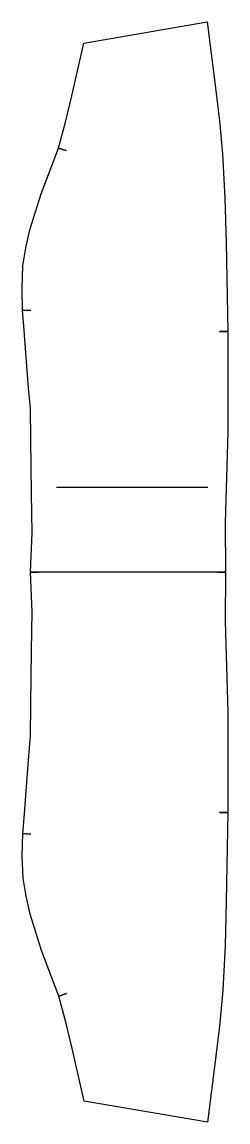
# Model space of a CAD drawing. Header units: inches. Extents: x 0 to 3.9, y 0 to 21.1.
import ezdxf

# ---------------------------------------------------------------- set-up
doc = ezdxf.new("R2010")
doc.units = ezdxf.units.IN

msp = doc.modelspace()

# ---------------------------------------------------------------- linework, layer by layer
at = {"layer": 'T001L001'}
for points in [[(0.16, 10.545), (0.317, 10.545), (0.16, 10.545), (0.192, 11.3), (0.183, 12.054), (0.167, 13.087), (0.162, 13.685), (0.125, 14.071), (0.035, 15.258), (0.011, 15.56), (0.169, 15.568), (0.011, 15.56), (0, 15.987), (0.016, 16.414), (0.075, 16.761), (0.149, 17.105), (0.37, 17.799), (0.698, 18.675), (0.848, 18.627), (0.698, 18.675), (0.836, 19.174), (0.957, 19.678), (1.186, 20.688), (3.546, 21.092), (3.708, 19.829), (3.782, 19.196), (3.842, 18.562), (3.885, 17.713), (3.91, 16.862), (3.941, 15.16), (3.783, 15.158), (3.941, 15.16), (3.945, 13.227), (3.894, 11.497), (3.901, 10.546), (3.744, 10.546), (3.901, 10.546), (3.895, 9.595), (3.947, 7.865), (3.944, 5.932), (3.787, 5.933), (3.944, 5.932), (3.915, 4.23), (3.891, 3.379), (3.848, 2.529), (3.788, 1.896), (3.715, 1.263), (3.553, 0), (1.194, 0.402), (0.964, 1.412), (0.842, 1.915), (0.704, 2.414), (0.854, 2.463), (0.704, 2.414), (0.375, 3.29), (0.154, 3.984), (0.079, 4.328), (0.02, 4.675), (0.004, 5.102), (0.015, 5.529), (0.172, 5.521), (0.015, 5.529), (0.039, 5.831), (0.128, 7.018), (0.164, 7.404), (0.169, 8.002), (0.184, 9.036), (0.192, 9.789), (0.16, 10.545)], [(0.662, 12.173), (3.559, 12.173)], [(3.901, 10.546), (0.16, 10.545)]]:
    msp.add_lwpolyline(points, dxfattribs=at)

doc.saveas('drawing.dxf')
